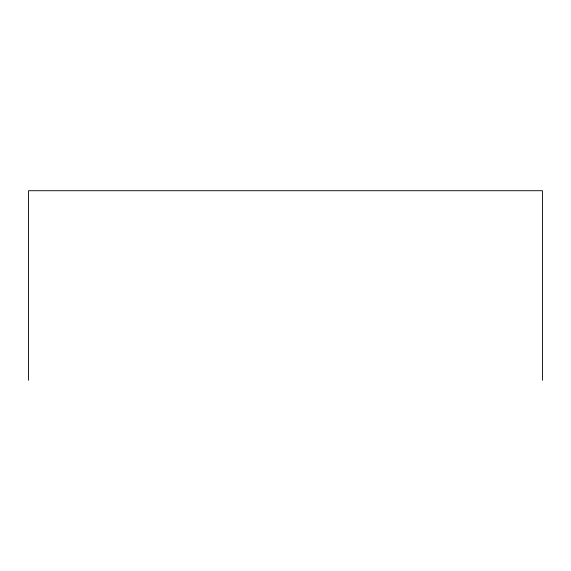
<?xml version="1.0" encoding="UTF-8"?>
<svg xmlns="http://www.w3.org/2000/svg" width="571" height="571" viewBox="0 0 571 571"><rect width="100%" height="100%" fill="white"/><g stroke="black" fill="none" stroke-linecap="round" stroke-linejoin="round"><path stroke-width="0.86" d="M542.45 380.286L542.45 190.714L28.55 190.714L28.55 380.286"/></g></svg>
